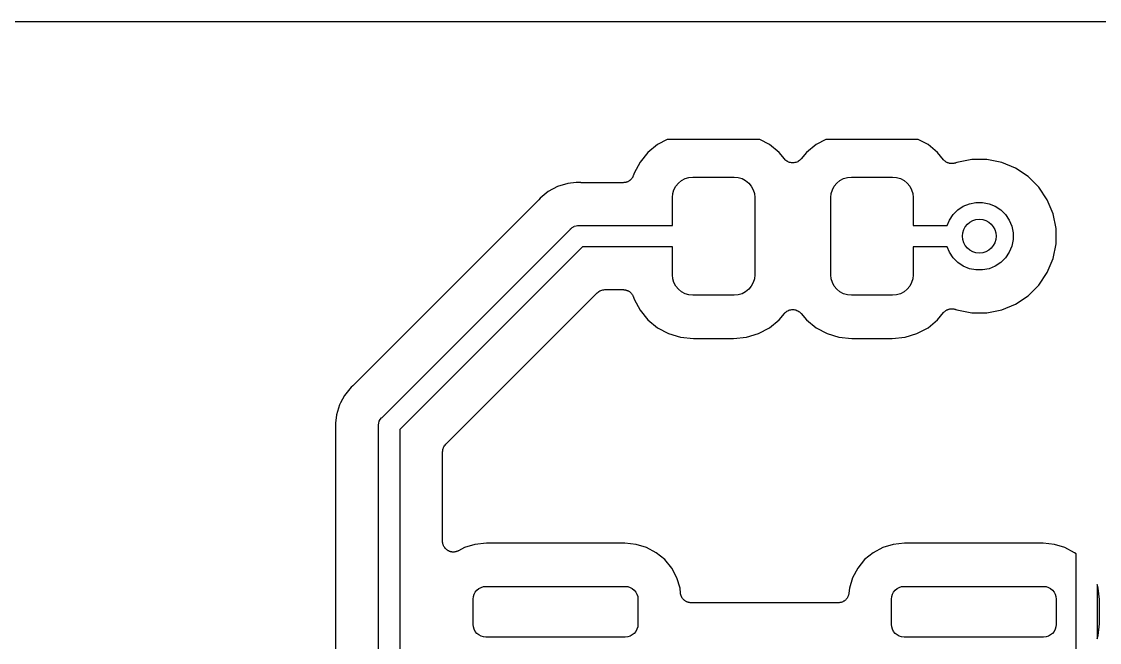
# Model space of a CAD drawing. Extents: x 4.75 to 6.45, y -3.9 to -3.1.
# Drawn here: x 5.154 to 5.656, y -3.389 to -3.1 of the extents above; entities that cross this region are included whole.
import ezdxf

# ---------------------------------------------------------------- set-up
doc = ezdxf.new("R2010")
doc.units = 0
doc.header["$MEASUREMENT"] = 0
doc.layers.add('BLACK', color=7, linetype='CONTINUOUS')

msp = doc.modelspace()

# ---------------------------------------------------------------- linework, layer by layer
at = {"layer": 'BLACK', "linetype": 'CONTINUOUS'}
for p, q in [((4.755, -3.1), (6.445, -3.1)), ((5.45009, -3.15735), (5.44559, -3.16104)), ((5.45463, -3.15492), (5.45009, -3.15735)), ((5.49773, -3.15492), (5.45463, -3.15492)), ((5.50227, -3.15735), (5.49773, -3.15492)), ((5.50677, -3.16104), (5.50227, -3.15735)), ((5.52391, -3.15735), (5.51941, -3.16104)), ((5.52845, -3.15492), (5.52391, -3.15735)), ((5.57155, -3.15492), (5.52845, -3.15492)), ((5.57609, -3.15735), (5.57155, -3.15492)), ((5.58059, -3.16104), (5.57609, -3.15735)), ((5.44559, -3.16104), (5.4419, -3.16554)), ((5.50923, -3.16403), (5.50677, -3.16104)), ((5.51941, -3.16104), (5.51696, -3.16403)), ((5.58333, -3.16437), (5.58059, -3.16104)), ((5.4419, -3.16554), (5.43915, -3.17067)), ((5.50956, -3.16436), (5.50923, -3.16403)), ((5.50989, -3.1647), (5.50956, -3.16436)), ((5.5099, -3.16471), (5.50989, -3.1647)), ((5.50992, -3.16472), (5.5099, -3.16471)), ((5.51031, -3.16498), (5.50992, -3.16472)), ((5.5107, -3.16525), (5.51031, -3.16498)), ((5.51071, -3.16525), (5.5107, -3.16525)), ((5.51073, -3.16526), (5.51071, -3.16525)), ((5.51116, -3.16544), (5.51073, -3.16526)), ((5.5116, -3.16563), (5.51116, -3.16544)), ((5.51161, -3.16563), (5.5116, -3.16563)), ((5.51163, -3.16564), (5.51161, -3.16563)), ((5.51209, -3.16573), (5.51163, -3.16564)), ((5.51255, -3.16583), (5.51209, -3.16573)), ((5.51257, -3.16583), (5.51255, -3.16583)), ((5.51258, -3.16583), (5.51257, -3.16583)), ((5.51305, -3.16583), (5.51258, -3.16583)), ((5.51353, -3.16584), (5.51305, -3.16583)), ((5.51354, -3.16583), (5.51353, -3.16584)), ((5.51356, -3.16583), (5.51354, -3.16583)), ((5.51402, -3.16574), (5.51356, -3.16583)), ((5.51449, -3.16566), (5.51402, -3.16574)), ((5.5145, -3.16565), (5.51449, -3.16566)), ((5.51452, -3.16565), (5.5145, -3.16565)), ((5.51496, -3.16547), (5.51452, -3.16565)), ((5.51539, -3.16529), (5.51496, -3.16547)), ((5.51541, -3.16529), (5.51539, -3.16529)), ((5.51542, -3.16528), (5.51541, -3.16529)), ((5.51581, -3.16502), (5.51542, -3.16528)), ((5.51621, -3.16476), (5.51581, -3.16502)), ((5.51622, -3.16475), (5.51621, -3.16476)), ((5.51624, -3.16474), (5.51622, -3.16475)), ((5.51657, -3.16441), (5.51624, -3.16474)), ((5.51691, -3.16408), (5.51657, -3.16441)), ((5.51693, -3.16406), (5.51691, -3.16408)), ((5.51696, -3.16403), (5.51693, -3.16406)), ((5.51693, -3.16406), (5.51693, -3.16406)), ((5.51693, -3.16406), (5.51693, -3.16406)), ((5.58348, -3.16453), (5.58333, -3.16437)), ((5.58363, -3.1647), (5.58348, -3.16453)), ((5.58383, -3.16487), (5.58363, -3.1647)), ((5.58402, -3.16506), (5.58383, -3.16487)), ((5.5842, -3.16519), (5.58402, -3.16506)), ((5.58437, -3.16533), (5.5842, -3.16519)), ((5.58461, -3.16546), (5.58437, -3.16533)), ((5.58483, -3.16561), (5.58461, -3.16546)), ((5.58503, -3.16569), (5.58483, -3.16561)), ((5.58523, -3.1658), (5.58503, -3.16569)), ((5.58548, -3.16588), (5.58523, -3.1658)), ((5.58573, -3.16598), (5.58548, -3.16588)), ((5.58595, -3.16603), (5.58573, -3.16598)), ((5.58616, -3.16609), (5.58595, -3.16603)), ((5.58642, -3.16612), (5.58616, -3.16609)), ((5.58668, -3.16617), (5.58642, -3.16612)), ((5.58691, -3.16618), (5.58668, -3.16617)), ((5.58713, -3.1662), (5.58691, -3.16618)), ((5.58739, -3.16618), (5.58713, -3.1662)), ((5.58766, -3.16618), (5.58739, -3.16618)), ((5.58788, -3.16614), (5.58766, -3.16618)), ((5.5881, -3.16612), (5.58788, -3.16614)), ((5.58836, -3.16604), (5.5881, -3.16612)), ((5.58862, -3.16599), (5.58836, -3.16604)), ((5.58883, -3.16591), (5.58862, -3.16599)), ((5.58904, -3.16585), (5.58883, -3.16591)), ((5.5891, -3.16582), (5.58904, -3.16585)), ((5.58957, -3.16563), (5.5891, -3.16582)), ((5.59648, -3.16425), (5.58957, -3.16563)), ((5.60352, -3.16425), (5.59648, -3.16425)), ((5.61043, -3.16563), (5.60352, -3.16425)), ((5.61693, -3.16832), (5.61043, -3.16563)), ((5.62279, -3.17223), (5.61693, -3.16832)), ((5.43724, -3.17398), (5.43705, -3.1741)), ((5.43742, -3.17379), (5.43724, -3.17398)), ((5.43763, -3.17363), (5.43742, -3.17379)), ((5.43777, -3.17345), (5.43763, -3.17363)), ((5.43793, -3.1733), (5.43777, -3.17345)), ((5.43808, -3.17308), (5.43793, -3.1733)), ((5.43825, -3.17287), (5.43808, -3.17308)), ((5.43836, -3.17268), (5.43825, -3.17287)), ((5.43849, -3.17249), (5.43836, -3.17268)), ((5.43859, -3.17225), (5.43849, -3.17249)), ((5.43872, -3.17202), (5.43859, -3.17225)), ((5.43878, -3.1718), (5.43872, -3.17202)), ((5.43887, -3.1716), (5.43878, -3.1718)), ((5.43889, -3.17153), (5.43887, -3.1716)), ((5.43915, -3.17067), (5.43889, -3.17153)), ((5.4598, -3.17525), (5.46125, -3.17406)), ((5.46125, -3.17406), (5.46291, -3.17317)), ((5.46291, -3.17317), (5.46471, -3.17263)), ((5.46471, -3.17263), (5.46658, -3.17244)), ((5.46658, -3.17244), (5.48578, -3.17244)), ((5.48578, -3.17244), (5.48765, -3.17263)), ((5.48765, -3.17263), (5.48945, -3.17317)), ((5.48945, -3.17317), (5.49111, -3.17406)), ((5.49111, -3.17406), (5.49256, -3.17525)), ((5.53362, -3.17525), (5.53507, -3.17406)), ((5.53507, -3.17406), (5.53673, -3.17317)), ((5.53673, -3.17317), (5.53853, -3.17263)), ((5.53853, -3.17263), (5.5404, -3.17244)), ((5.5404, -3.17244), (5.5596, -3.17244)), ((5.5596, -3.17244), (5.56147, -3.17263)), ((5.56147, -3.17263), (5.56327, -3.17317)), ((5.56327, -3.17317), (5.56493, -3.17406)), ((5.56493, -3.17406), (5.56638, -3.17525)), ((5.62777, -3.17721), (5.62279, -3.17223)), ((5.40351, -3.17686), (5.39918, -3.17918)), ((5.40821, -3.17544), (5.40351, -3.17686)), ((5.41211, -3.17506), (5.40821, -3.17544)), ((5.41309, -3.17496), (5.41211, -3.17505)), ((5.41211, -3.17505), (5.41211, -3.17506)), ((5.41407, -3.17505), (5.41309, -3.17496)), ((5.41428, -3.17505), (5.41407, -3.17505)), ((5.41449, -3.17508), (5.41428, -3.17505)), ((5.41456, -3.17508), (5.41449, -3.17508)), ((5.43411, -3.17508), (5.41456, -3.17508)), ((5.43433, -3.17506), (5.43411, -3.17508)), ((5.43455, -3.17506), (5.43433, -3.17506)), ((5.43481, -3.17501), (5.43455, -3.17506)), ((5.43508, -3.17498), (5.43481, -3.17501)), ((5.43529, -3.17492), (5.43508, -3.17498)), ((5.43551, -3.17488), (5.43529, -3.17492)), ((5.43576, -3.17478), (5.43551, -3.17488)), ((5.43601, -3.1747), (5.43576, -3.17478)), ((5.43621, -3.1746), (5.43601, -3.1747)), ((5.43642, -3.17451), (5.43621, -3.1746)), ((5.43664, -3.17437), (5.43642, -3.17451)), ((5.43687, -3.17424), (5.43664, -3.17437)), ((5.43705, -3.1741), (5.43687, -3.17424)), ((5.45717, -3.18017), (5.45772, -3.17836)), ((5.45772, -3.17836), (5.45861, -3.17671)), ((5.45861, -3.17671), (5.4598, -3.17525)), ((5.49256, -3.17525), (5.49376, -3.17671)), ((5.49376, -3.17671), (5.49464, -3.17836)), ((5.49464, -3.17836), (5.49519, -3.18017)), ((5.53099, -3.18017), (5.53154, -3.17836)), ((5.53154, -3.17836), (5.53242, -3.17671)), ((5.53242, -3.17671), (5.53362, -3.17525)), ((5.56638, -3.17525), (5.56758, -3.17671)), ((5.56758, -3.17671), (5.56846, -3.17836)), ((5.56846, -3.17836), (5.56901, -3.18017)), ((5.63168, -3.18307), (5.62777, -3.17721)), ((5.39443, -3.18342), (5.30842, -3.26943)), ((5.39456, -3.18325), (5.39443, -3.18342)), ((5.39471, -3.18311), (5.39456, -3.18325)), ((5.39476, -3.18305), (5.39471, -3.18311)), ((5.39538, -3.18229), (5.39476, -3.18305)), ((5.39918, -3.17918), (5.39538, -3.18229)), ((5.45699, -3.18204), (5.45717, -3.18017)), ((5.45699, -3.19508), (5.45699, -3.18204)), ((5.49519, -3.18017), (5.49537, -3.18204)), ((5.49537, -3.18204), (5.49537, -3.21796)), ((5.53081, -3.18204), (5.53099, -3.18017)), ((5.53081, -3.21796), (5.53081, -3.18204)), ((5.56901, -3.18017), (5.56919, -3.18204)), ((5.56919, -3.18204), (5.56919, -3.19508)), ((5.63437, -3.18957), (5.63168, -3.18307)), ((5.58777, -3.18996), (5.58996, -3.18777)), ((5.58996, -3.18777), (5.59254, -3.18604)), ((5.59254, -3.18604), (5.59541, -3.18486)), ((5.59541, -3.18486), (5.59845, -3.18425)), ((5.59845, -3.18425), (5.60155, -3.18425)), ((5.60155, -3.18425), (5.60459, -3.18486)), ((5.60459, -3.18486), (5.60746, -3.18604)), ((5.60746, -3.18604), (5.61004, -3.18777)), ((5.61004, -3.18777), (5.61223, -3.18996)), ((5.58499, -3.19508), (5.58604, -3.19254)), ((5.58604, -3.19254), (5.58777, -3.18996)), ((5.61223, -3.18996), (5.61396, -3.19254)), ((5.61396, -3.19254), (5.61514, -3.19541)), ((5.63575, -3.19648), (5.63437, -3.18957)), ((5.32169, -3.28444), (5.40944, -3.19669)), ((5.40944, -3.19669), (5.40959, -3.1965)), ((5.40959, -3.1965), (5.40978, -3.19635)), ((5.40978, -3.19635), (5.41034, -3.19589)), ((5.41034, -3.19589), (5.4112, -3.19543)), ((5.4112, -3.19543), (5.41128, -3.19541)), ((5.41128, -3.19541), (5.41213, -3.19515)), ((5.41213, -3.19515), (5.41285, -3.19508)), ((5.41285, -3.19508), (5.41309, -3.19505)), ((5.41285, -3.19508), (5.41285, -3.19508)), ((5.41309, -3.19505), (5.41333, -3.19508)), ((5.41333, -3.19508), (5.45699, -3.19508)), ((5.56919, -3.19508), (5.58499, -3.19508)), ((5.61514, -3.19541), (5.61575, -3.19845)), ((5.61575, -3.19845), (5.61575, -3.20155)), ((5.63575, -3.20352), (5.63575, -3.19648)), ((5.61575, -3.20155), (5.61514, -3.20459)), ((5.63437, -3.21043), (5.63575, -3.20352)), ((5.41513, -3.20492), (5.32992, -3.29013)), ((5.45699, -3.20492), (5.41513, -3.20492)), ((5.45699, -3.21796), (5.45699, -3.20492)), ((5.58499, -3.20492), (5.56919, -3.20492)), ((5.56919, -3.20492), (5.56919, -3.21796)), ((5.58604, -3.20746), (5.58499, -3.20492)), ((5.58777, -3.21004), (5.58604, -3.20746)), ((5.61396, -3.20746), (5.61223, -3.21004)), ((5.61514, -3.20459), (5.61396, -3.20746)), ((5.58996, -3.21223), (5.58777, -3.21004)), ((5.59254, -3.21396), (5.58996, -3.21223)), ((5.59541, -3.21514), (5.59254, -3.21396)), ((5.60746, -3.21396), (5.60459, -3.21514)), ((5.61004, -3.21223), (5.60746, -3.21396)), ((5.61223, -3.21004), (5.61004, -3.21223)), ((5.63168, -3.21693), (5.63437, -3.21043)), ((5.45717, -3.21983), (5.45699, -3.21796)), ((5.49537, -3.21796), (5.49519, -3.21983)), ((5.53099, -3.21983), (5.53081, -3.21796)), ((5.56919, -3.21796), (5.56901, -3.21983)), ((5.59845, -3.21575), (5.59541, -3.21514)), ((5.60155, -3.21575), (5.59845, -3.21575)), ((5.60459, -3.21514), (5.60155, -3.21575)), ((5.62777, -3.22279), (5.63168, -3.21693)), ((5.45772, -3.22164), (5.45717, -3.21983)), ((5.45861, -3.22329), (5.45772, -3.22164)), ((5.4598, -3.22475), (5.45861, -3.22329)), ((5.49376, -3.22329), (5.49256, -3.22475)), ((5.49464, -3.22164), (5.49376, -3.22329)), ((5.49519, -3.21983), (5.49464, -3.22164)), ((5.53154, -3.22164), (5.53099, -3.21983)), ((5.53242, -3.22329), (5.53154, -3.22164)), ((5.53362, -3.22475), (5.53242, -3.22329)), ((5.56758, -3.22329), (5.56638, -3.22475)), ((5.56846, -3.22164), (5.56758, -3.22329)), ((5.56901, -3.21983), (5.56846, -3.22164)), ((5.62279, -3.22777), (5.62777, -3.22279)), ((5.35139, -3.29695), (5.42195, -3.22639)), ((5.42195, -3.22639), (5.42196, -3.22637)), ((5.42196, -3.22637), (5.422, -3.22634)), ((5.42196, -3.22637), (5.42196, -3.22637)), ((5.42196, -3.22637), (5.42196, -3.22637)), ((5.422, -3.22634), (5.42236, -3.22605)), ((5.42236, -3.22605), (5.42272, -3.22576)), ((5.42272, -3.22576), (5.42274, -3.22574)), ((5.42274, -3.22574), (5.42276, -3.22573)), ((5.42276, -3.22573), (5.42317, -3.22552)), ((5.42317, -3.22552), (5.42358, -3.2253)), ((5.42358, -3.2253), (5.4236, -3.22529)), ((5.4236, -3.22529), (5.42363, -3.22528)), ((5.42363, -3.22528), (5.42407, -3.22515)), ((5.42407, -3.22515), (5.42451, -3.22502)), ((5.42451, -3.22502), (5.42454, -3.22501)), ((5.42454, -3.22501), (5.42456, -3.22501)), ((5.42456, -3.22501), (5.42503, -3.22497)), ((5.42503, -3.22497), (5.42548, -3.22492)), ((5.42548, -3.22492), (5.43411, -3.22492)), ((5.43411, -3.22492), (5.43418, -3.22492)), ((5.43418, -3.22492), (5.4344, -3.22495)), ((5.4344, -3.22495), (5.43462, -3.22495)), ((5.43462, -3.22495), (5.43488, -3.225)), ((5.43488, -3.225), (5.43515, -3.22503)), ((5.43515, -3.22503), (5.43536, -3.2251)), ((5.43536, -3.2251), (5.43558, -3.22514)), ((5.43558, -3.22514), (5.43582, -3.22525)), ((5.43582, -3.22525), (5.43608, -3.22533)), ((5.43608, -3.22533), (5.43627, -3.22543)), ((5.43627, -3.22543), (5.43648, -3.22552)), ((5.43648, -3.22552), (5.4367, -3.22567)), ((5.4367, -3.22567), (5.43693, -3.2258)), ((5.43693, -3.2258), (5.4371, -3.22594)), ((5.4371, -3.22594), (5.43729, -3.22606)), ((5.43729, -3.22606), (5.43748, -3.22625)), ((5.43748, -3.22625), (5.43768, -3.22642)), ((5.43768, -3.22642), (5.43782, -3.2266)), ((5.43782, -3.2266), (5.43798, -3.22676)), ((5.43798, -3.22676), (5.43812, -3.22698)), ((5.43812, -3.22698), (5.43829, -3.22718)), ((5.43829, -3.22718), (5.43839, -3.22738)), ((5.43839, -3.22738), (5.43852, -3.22757)), ((5.43852, -3.22757), (5.43862, -3.22781)), ((5.43862, -3.22781), (5.43874, -3.22805)), ((5.43874, -3.22805), (5.43881, -3.22826)), ((5.43881, -3.22826), (5.43889, -3.22847)), ((5.43889, -3.22847), (5.43915, -3.22933)), ((5.46125, -3.22594), (5.4598, -3.22475)), ((5.46291, -3.22683), (5.46125, -3.22594)), ((5.46471, -3.22737), (5.46291, -3.22683)), ((5.46658, -3.22756), (5.46471, -3.22737)), ((5.48578, -3.22756), (5.46658, -3.22756)), ((5.48765, -3.22737), (5.48578, -3.22756)), ((5.48945, -3.22683), (5.48765, -3.22737)), ((5.49111, -3.22594), (5.48945, -3.22683)), ((5.49256, -3.22475), (5.49111, -3.22594)), ((5.53507, -3.22594), (5.53362, -3.22475)), ((5.53673, -3.22683), (5.53507, -3.22594)), ((5.53853, -3.22737), (5.53673, -3.22683)), ((5.5404, -3.22756), (5.53853, -3.22737)), ((5.5596, -3.22756), (5.5404, -3.22756)), ((5.56147, -3.22737), (5.5596, -3.22756)), ((5.56327, -3.22683), (5.56147, -3.22737)), ((5.56493, -3.22594), (5.56327, -3.22683)), ((5.56638, -3.22475), (5.56493, -3.22594)), ((5.61693, -3.23168), (5.62279, -3.22777)), ((5.43915, -3.22933), (5.4419, -3.23446)), ((5.51169, -3.23434), (5.51216, -3.23426)), ((5.51216, -3.23426), (5.51262, -3.23417)), ((5.51262, -3.23417), (5.51264, -3.23417)), ((5.51264, -3.23417), (5.51265, -3.23416)), ((5.51265, -3.23416), (5.51313, -3.23417)), ((5.51313, -3.23417), (5.5136, -3.23417)), ((5.5136, -3.23417), (5.51361, -3.23417)), ((5.51361, -3.23417), (5.51363, -3.23417)), ((5.51363, -3.23417), (5.51409, -3.23427)), ((5.51409, -3.23427), (5.51455, -3.23436)), ((5.58489, -3.23436), (5.5851, -3.23428)), ((5.5851, -3.23428), (5.58529, -3.23417)), ((5.58529, -3.23417), (5.58555, -3.2341)), ((5.58555, -3.2341), (5.58579, -3.234)), ((5.58579, -3.234), (5.58601, -3.23396)), ((5.58601, -3.23396), (5.58623, -3.23389)), ((5.58623, -3.23389), (5.58649, -3.23387)), ((5.58649, -3.23387), (5.58675, -3.23382)), ((5.58675, -3.23382), (5.58698, -3.23382)), ((5.58698, -3.23382), (5.5872, -3.2338)), ((5.5872, -3.2338), (5.58746, -3.23383)), ((5.58746, -3.23383), (5.58773, -3.23383)), ((5.58773, -3.23383), (5.58795, -3.23387)), ((5.58795, -3.23387), (5.58817, -3.2339)), ((5.58817, -3.2339), (5.58842, -3.23397)), ((5.58842, -3.23397), (5.58868, -3.23403)), ((5.58868, -3.23403), (5.58889, -3.23412)), ((5.58889, -3.23412), (5.5891, -3.23418)), ((5.5891, -3.23418), (5.58957, -3.23437)), ((5.61043, -3.23437), (5.61693, -3.23168)), ((5.4419, -3.23446), (5.44559, -3.23896)), ((5.44559, -3.23896), (5.45009, -3.24265)), ((5.50227, -3.24265), (5.50677, -3.23896)), ((5.50677, -3.23896), (5.50923, -3.23597)), ((5.50923, -3.23597), (5.50925, -3.23594)), ((5.50925, -3.23594), (5.50927, -3.23592)), ((5.50925, -3.23594), (5.50925, -3.23594)), ((5.50925, -3.23594), (5.50925, -3.23594)), ((5.50927, -3.23592), (5.50961, -3.23559)), ((5.50961, -3.23559), (5.50995, -3.23526)), ((5.50995, -3.23526), (5.50996, -3.23525)), ((5.50996, -3.23525), (5.50997, -3.23524)), ((5.50997, -3.23524), (5.51037, -3.23498)), ((5.51037, -3.23498), (5.51076, -3.23472)), ((5.51076, -3.23472), (5.51077, -3.23471)), ((5.51077, -3.23471), (5.51079, -3.23471)), ((5.51079, -3.23471), (5.51123, -3.23453)), ((5.51123, -3.23453), (5.51166, -3.23435)), ((5.51166, -3.23435), (5.51168, -3.23435)), ((5.51168, -3.23435), (5.51169, -3.23434)), ((5.51455, -3.23436), (5.51457, -3.23437)), ((5.51457, -3.23437), (5.51458, -3.23437)), ((5.51458, -3.23437), (5.51502, -3.23456)), ((5.51502, -3.23456), (5.51546, -3.23474)), ((5.51546, -3.23474), (5.51547, -3.23475)), ((5.51547, -3.23475), (5.51548, -3.23475)), ((5.51548, -3.23475), (5.51587, -3.23502)), ((5.51587, -3.23502), (5.51627, -3.23528)), ((5.51627, -3.23528), (5.51628, -3.23529)), ((5.51628, -3.23529), (5.51629, -3.2353)), ((5.51629, -3.2353), (5.51662, -3.23564)), ((5.51662, -3.23564), (5.51696, -3.23597)), ((5.51696, -3.23597), (5.51941, -3.23896)), ((5.51941, -3.23896), (5.52391, -3.24265)), ((5.57609, -3.24265), (5.58059, -3.23896)), ((5.58059, -3.23896), (5.58333, -3.23563)), ((5.58333, -3.23563), (5.58337, -3.23557)), ((5.58337, -3.23557), (5.58353, -3.23542)), ((5.58353, -3.23542), (5.58367, -3.23525)), ((5.58367, -3.23525), (5.58388, -3.23508)), ((5.58388, -3.23508), (5.58407, -3.23489)), ((5.58407, -3.23489), (5.58426, -3.23477)), ((5.58426, -3.23477), (5.58443, -3.23463)), ((5.58443, -3.23463), (5.58467, -3.23451)), ((5.58467, -3.23451), (5.58489, -3.23436)), ((5.58957, -3.23437), (5.59648, -3.23575)), ((5.59648, -3.23575), (5.60352, -3.23575)), ((5.60352, -3.23575), (5.61043, -3.23437)), ((5.45009, -3.24265), (5.45522, -3.2454)), ((5.49714, -3.2454), (5.50227, -3.24265)), ((5.52391, -3.24265), (5.52904, -3.2454)), ((5.57096, -3.2454), (5.57609, -3.24265)), ((5.45522, -3.2454), (5.46079, -3.24709)), ((5.46079, -3.24709), (5.46683, -3.24768)), ((5.46683, -3.24768), (5.48553, -3.24768)), ((5.48553, -3.24768), (5.49157, -3.24709)), ((5.49157, -3.24709), (5.49714, -3.2454)), ((5.52904, -3.2454), (5.53461, -3.24709)), ((5.53461, -3.24709), (5.54065, -3.24768)), ((5.54065, -3.24768), (5.55935, -3.24768)), ((5.55935, -3.24768), (5.56539, -3.24709)), ((5.56539, -3.24709), (5.57096, -3.2454)), ((5.30837, -3.26948), (5.3082, -3.26961)), ((5.30842, -3.26943), (5.30837, -3.26948)), ((5.30418, -3.27418), (5.30234, -3.27762)), ((5.30603, -3.27192), (5.30418, -3.27418)), ((5.30729, -3.27038), (5.30603, -3.27192)), ((5.30603, -3.27192), (5.30603, -3.27192)), ((5.30805, -3.26976), (5.30729, -3.27038)), ((5.3082, -3.26961), (5.30805, -3.26976)), ((5.30186, -3.27851), (5.30044, -3.28321)), ((5.30234, -3.27762), (5.30186, -3.27851)), ((5.30044, -3.28321), (5.30005, -3.28711)), ((5.3215, -3.28459), (5.32169, -3.28444)), ((5.30005, -3.28711), (5.29996, -3.28809)), ((5.29996, -3.28809), (5.30005, -3.28907)), ((5.30005, -3.28711), (5.30005, -3.28711)), ((5.30005, -3.28907), (5.30006, -3.28914)), ((5.30006, -3.28914), (5.30006, -3.28935)), ((5.30006, -3.28935), (5.30008, -3.28956)), ((5.30008, -3.28956), (5.30008, -3.32353)), ((5.32005, -3.28809), (5.32008, -3.28785)), ((5.32008, -3.28833), (5.32005, -3.28809)), ((5.32008, -3.28785), (5.32015, -3.28713)), ((5.32008, -3.28785), (5.32008, -3.28785)), ((5.32008, -3.32476), (5.32008, -3.28833)), ((5.32015, -3.28713), (5.32043, -3.2862)), ((5.32043, -3.2862), (5.32089, -3.28534)), ((5.32089, -3.28534), (5.3215, -3.28459)), ((5.32992, -3.29013), (5.32992, -3.42008)), ((5.34997, -3.29995), (5.35002, -3.2995)), ((5.35002, -3.2995), (5.35003, -3.29947)), ((5.35003, -3.29944), (5.35017, -3.299)), ((5.35003, -3.29947), (5.35003, -3.29944)), ((5.35017, -3.299), (5.35031, -3.29856)), ((5.35031, -3.29856), (5.35032, -3.29854)), ((5.35032, -3.29854), (5.35033, -3.29851)), ((5.35033, -3.29851), (5.35055, -3.29811)), ((5.35055, -3.29811), (5.35077, -3.2977)), ((5.35077, -3.2977), (5.35078, -3.29768)), ((5.35078, -3.29768), (5.3508, -3.29766)), ((5.3508, -3.29766), (5.35109, -3.29731)), ((5.35109, -3.29731), (5.35139, -3.29695)), ((5.34992, -3.30041), (5.34997, -3.29995)), ((5.34992, -3.30047), (5.34992, -3.30041)), ((5.34992, -3.30048), (5.34992, -3.30047)), ((5.34992, -3.30047), (5.34992, -3.30047)), ((5.34992, -3.30047), (5.34992, -3.30047)), ((5.34992, -3.34219), (5.34992, -3.30048)), ((5.30008, -3.32353), (5.30008, -3.32354)), ((5.30008, -3.32354), (5.30008, -3.41261)), ((5.32008, -3.42296), (5.32008, -3.32476)), ((5.32008, -3.32476), (5.32008, -3.32476)), ((5.34994, -3.34242), (5.34992, -3.34219)), ((5.34994, -3.34265), (5.34994, -3.34242)), ((5.34999, -3.3429), (5.34994, -3.34265)), ((5.35002, -3.34316), (5.34999, -3.3429)), ((5.35008, -3.34338), (5.35002, -3.34316)), ((5.35013, -3.34361), (5.35008, -3.34338)), ((5.35022, -3.34384), (5.35013, -3.34361)), ((5.3503, -3.34409), (5.35022, -3.34384)), ((5.35041, -3.3443), (5.3503, -3.34409)), ((5.3505, -3.34451), (5.35041, -3.3443)), ((5.35064, -3.34473), (5.3505, -3.34451)), ((5.35076, -3.34495), (5.35064, -3.34473)), ((5.36501, -3.34359), (5.36013, -3.34507)), ((5.37032, -3.34307), (5.36501, -3.34359)), ((5.43479, -3.34307), (5.37032, -3.34307)), ((5.44011, -3.34359), (5.43479, -3.34307)), ((5.44499, -3.34507), (5.44011, -3.34359)), ((5.55989, -3.34359), (5.55501, -3.34507)), ((5.56521, -3.34307), (5.55989, -3.34359)), ((5.62968, -3.34307), (5.56521, -3.34307)), ((5.63499, -3.34359), (5.62968, -3.34307)), ((5.63987, -3.34507), (5.63499, -3.34359)), ((5.3509, -3.34513), (5.35076, -3.34495)), ((5.35103, -3.34533), (5.3509, -3.34513)), ((5.35121, -3.34551), (5.35103, -3.34533)), ((5.35137, -3.34571), (5.35121, -3.34551)), ((5.35155, -3.34586), (5.35137, -3.34571)), ((5.35172, -3.34602), (5.35155, -3.34586)), ((5.35193, -3.34617), (5.35172, -3.34602)), ((5.35213, -3.34633), (5.35193, -3.34617)), ((5.35233, -3.34644), (5.35213, -3.34633)), ((5.35252, -3.34657), (5.35233, -3.34644)), ((5.35276, -3.34667), (5.35252, -3.34657)), ((5.35298, -3.34679), (5.35276, -3.34667)), ((5.35321, -3.34686), (5.35298, -3.34679)), ((5.35342, -3.34695), (5.35321, -3.34686)), ((5.35367, -3.34701), (5.35342, -3.34695)), ((5.35392, -3.34708), (5.35367, -3.34701)), ((5.35415, -3.34711), (5.35392, -3.34708)), ((5.35437, -3.34716), (5.35415, -3.34711)), ((5.35463, -3.34716), (5.35437, -3.34716)), ((5.35489, -3.34719), (5.35463, -3.34716)), ((5.35512, -3.34716), (5.35489, -3.34719)), ((5.35535, -3.34717), (5.35512, -3.34716)), ((5.3556, -3.34712), (5.35535, -3.34717)), ((5.35586, -3.3471), (5.3556, -3.34712)), ((5.35608, -3.34703), (5.35586, -3.3471)), ((5.35631, -3.34699), (5.35608, -3.34703)), ((5.35655, -3.34689), (5.35631, -3.34699)), ((5.35679, -3.34682), (5.35655, -3.34689)), ((5.357, -3.34671), (5.35679, -3.34682)), ((5.35722, -3.34663), (5.357, -3.34671)), ((5.35728, -3.34659), (5.35722, -3.34663)), ((5.36013, -3.34507), (5.35728, -3.34659)), ((5.44949, -3.34747), (5.44499, -3.34507)), ((5.45343, -3.35071), (5.44949, -3.34747)), ((5.55051, -3.34747), (5.54657, -3.35071)), ((5.55501, -3.34507), (5.55051, -3.34747)), ((5.64437, -3.34747), (5.63987, -3.34507)), ((5.64508, -3.34806), (5.64437, -3.34747)), ((5.64508, -3.40879), (5.64508, -3.34806)), ((5.45666, -3.35465), (5.45343, -3.35071)), ((5.45906, -3.35914), (5.45666, -3.35465)), ((5.54334, -3.35465), (5.54094, -3.35914)), ((5.54657, -3.35071), (5.54334, -3.35465)), ((5.46054, -3.36402), (5.45906, -3.35914)), ((5.54094, -3.35914), (5.53946, -3.36402)), ((5.3659, -3.36492), (5.3668, -3.36418)), ((5.3668, -3.36418), (5.36782, -3.36364)), ((5.36782, -3.36364), (5.36893, -3.3633)), ((5.36893, -3.3633), (5.37008, -3.36319)), ((5.37008, -3.36319), (5.43504, -3.36319)), ((5.43504, -3.36319), (5.43619, -3.3633)), ((5.43619, -3.3633), (5.4373, -3.36364)), ((5.4373, -3.36364), (5.43832, -3.36418)), ((5.43832, -3.36418), (5.43922, -3.36492)), ((5.46077, -3.36631), (5.46054, -3.36402)), ((5.53946, -3.36402), (5.53923, -3.36631)), ((5.56078, -3.36492), (5.56168, -3.36418)), ((5.56168, -3.36418), (5.5627, -3.36364)), ((5.5627, -3.36364), (5.56381, -3.3633)), ((5.56381, -3.3633), (5.56496, -3.36319)), ((5.56496, -3.36319), (5.62992, -3.36319)), ((5.62992, -3.36319), (5.63107, -3.3633)), ((5.63107, -3.3633), (5.63218, -3.36364)), ((5.63218, -3.36364), (5.6332, -3.36418)), ((5.6332, -3.36418), (5.6341, -3.36492)), ((5.65542, -3.36402), (5.65492, -3.36236)), ((5.65492, -3.36236), (5.65492, -3.38764)), ((5.65595, -3.36934), (5.65542, -3.36402)), ((5.36417, -3.36909), (5.36429, -3.36794)), ((5.36417, -3.38091), (5.36417, -3.36909)), ((5.36429, -3.36794), (5.36462, -3.36683)), ((5.36462, -3.36683), (5.36517, -3.36581)), ((5.36517, -3.36581), (5.3659, -3.36492)), ((5.43922, -3.36492), (5.43995, -3.36581)), ((5.43995, -3.36581), (5.4405, -3.36683)), ((5.4405, -3.36683), (5.44083, -3.36794)), ((5.44083, -3.36794), (5.44094, -3.36909)), ((5.44094, -3.36909), (5.44094, -3.38091)), ((5.46081, -3.36654), (5.46077, -3.36631)), ((5.46083, -3.36676), (5.46081, -3.36654)), ((5.46091, -3.36701), (5.46083, -3.36676)), ((5.46096, -3.36727), (5.46091, -3.36701)), ((5.46104, -3.36748), (5.46096, -3.36727)), ((5.46111, -3.3677), (5.46104, -3.36748)), ((5.46123, -3.36793), (5.46111, -3.3677)), ((5.46133, -3.36817), (5.46123, -3.36793)), ((5.46146, -3.36836), (5.46133, -3.36817)), ((5.46156, -3.36856), (5.46146, -3.36836)), ((5.46172, -3.36877), (5.46156, -3.36856)), ((5.46187, -3.36899), (5.46172, -3.36877)), ((5.46203, -3.36915), (5.46187, -3.36899)), ((5.46217, -3.36932), (5.46203, -3.36915)), ((5.46237, -3.36949), (5.46217, -3.36932)), ((5.46256, -3.36968), (5.46237, -3.36949)), ((5.46275, -3.3698), (5.46256, -3.36968)), ((5.46292, -3.36995), (5.46275, -3.3698)), ((5.5372, -3.36985), (5.53702, -3.36999)), ((5.53739, -3.36972), (5.5372, -3.36985)), ((5.53758, -3.36954), (5.53739, -3.36972)), ((5.53778, -3.36937), (5.53758, -3.36954)), ((5.53792, -3.3692), (5.53778, -3.36937)), ((5.53809, -3.36904), (5.53792, -3.3692)), ((5.53823, -3.36882), (5.53809, -3.36904)), ((5.5384, -3.36862), (5.53823, -3.36882)), ((5.53851, -3.36842), (5.5384, -3.36862)), ((5.53864, -3.36823), (5.53851, -3.36842)), ((5.53874, -3.36799), (5.53864, -3.36823)), ((5.53887, -3.36776), (5.53874, -3.36799)), ((5.53893, -3.36755), (5.53887, -3.36776)), ((5.53902, -3.36734), (5.53893, -3.36755)), ((5.53908, -3.36708), (5.53902, -3.36734)), ((5.53915, -3.36683), (5.53908, -3.36708)), ((5.53918, -3.3666), (5.53915, -3.36683)), ((5.53922, -3.36638), (5.53918, -3.3666)), ((5.53923, -3.36631), (5.53922, -3.36638)), ((5.55906, -3.36909), (5.55917, -3.36794)), ((5.55906, -3.38091), (5.55906, -3.36909)), ((5.55917, -3.36794), (5.5595, -3.36683)), ((5.5595, -3.36683), (5.56005, -3.36581)), ((5.56005, -3.36581), (5.56078, -3.36492)), ((5.6341, -3.36492), (5.63483, -3.36581)), ((5.63483, -3.36581), (5.63538, -3.36683)), ((5.63538, -3.36683), (5.63571, -3.36794)), ((5.63571, -3.36794), (5.63583, -3.36909)), ((5.63583, -3.36909), (5.63583, -3.38091)), ((5.65595, -3.38066), (5.65595, -3.36934)), ((5.46315, -3.37008), (5.46292, -3.36995)), ((5.46337, -3.37022), (5.46315, -3.37008)), ((5.46358, -3.37031), (5.46337, -3.37022)), ((5.46377, -3.37042), (5.46358, -3.37031)), ((5.46402, -3.3705), (5.46377, -3.37042)), ((5.46427, -3.3706), (5.46402, -3.3705)), ((5.46449, -3.37065), (5.46427, -3.3706)), ((5.4647, -3.37071), (5.46449, -3.37065)), ((5.46497, -3.37074), (5.4647, -3.37071)), ((5.46522, -3.3708), (5.46497, -3.37074)), ((5.46545, -3.3708), (5.46522, -3.3708)), ((5.46567, -3.37082), (5.46545, -3.3708)), ((5.46574, -3.37082), (5.46567, -3.37082)), ((5.53426, -3.37082), (5.46574, -3.37082)), ((5.53448, -3.3708), (5.53426, -3.37082)), ((5.53471, -3.3708), (5.53448, -3.3708)), ((5.53497, -3.37075), (5.53471, -3.3708)), ((5.53523, -3.37073), (5.53497, -3.37075)), ((5.53544, -3.37066), (5.53523, -3.37073)), ((5.53567, -3.37062), (5.53544, -3.37066)), ((5.53591, -3.37052), (5.53567, -3.37062)), ((5.53616, -3.37045), (5.53591, -3.37052)), ((5.53636, -3.37034), (5.53616, -3.37045)), ((5.53657, -3.37026), (5.53636, -3.37034)), ((5.53679, -3.37011), (5.53657, -3.37026)), ((5.53702, -3.36999), (5.53679, -3.37011)), ((5.36429, -3.38206), (5.36417, -3.38091)), ((5.36462, -3.38317), (5.36429, -3.38206)), ((5.36517, -3.38419), (5.36462, -3.38317)), ((5.3659, -3.38508), (5.36517, -3.38419)), ((5.43995, -3.38419), (5.43922, -3.38508)), ((5.4405, -3.38317), (5.43995, -3.38419)), ((5.44083, -3.38206), (5.4405, -3.38317)), ((5.44094, -3.38091), (5.44083, -3.38206)), ((5.55917, -3.38206), (5.55906, -3.38091)), ((5.5595, -3.38317), (5.55917, -3.38206)), ((5.56005, -3.38419), (5.5595, -3.38317)), ((5.56078, -3.38508), (5.56005, -3.38419)), ((5.63483, -3.38419), (5.6341, -3.38508)), ((5.63538, -3.38317), (5.63483, -3.38419)), ((5.63571, -3.38206), (5.63538, -3.38317)), ((5.63583, -3.38091), (5.63571, -3.38206)), ((5.65542, -3.38598), (5.65595, -3.38066)), ((5.3668, -3.38582), (5.3659, -3.38508)), ((5.36782, -3.38636), (5.3668, -3.38582)), ((5.36893, -3.3867), (5.36782, -3.38636)), ((5.37008, -3.38681), (5.36893, -3.3867)), ((5.43504, -3.38681), (5.37008, -3.38681)), ((5.43619, -3.3867), (5.43504, -3.38681)), ((5.4373, -3.38636), (5.43619, -3.3867)), ((5.43832, -3.38582), (5.4373, -3.38636)), ((5.43922, -3.38508), (5.43832, -3.38582)), ((5.56168, -3.38582), (5.56078, -3.38508)), ((5.5627, -3.38636), (5.56168, -3.38582)), ((5.56381, -3.3867), (5.5627, -3.38636)), ((5.56496, -3.38681), (5.56381, -3.3867)), ((5.62992, -3.38681), (5.56496, -3.38681)), ((5.63107, -3.3867), (5.62992, -3.38681)), ((5.63218, -3.38636), (5.63107, -3.3867)), ((5.6332, -3.38582), (5.63218, -3.38636)), ((5.6341, -3.38508), (5.6332, -3.38582)), ((5.65492, -3.38764), (5.65542, -3.38598))]:
    msp.add_line(p, q, dxfattribs=at)
at = {"layer": 'BLACK'}
msp.add_circle((5.6, -3.2), 0.00787, dxfattribs=at)

doc.saveas('drawing.dxf')
